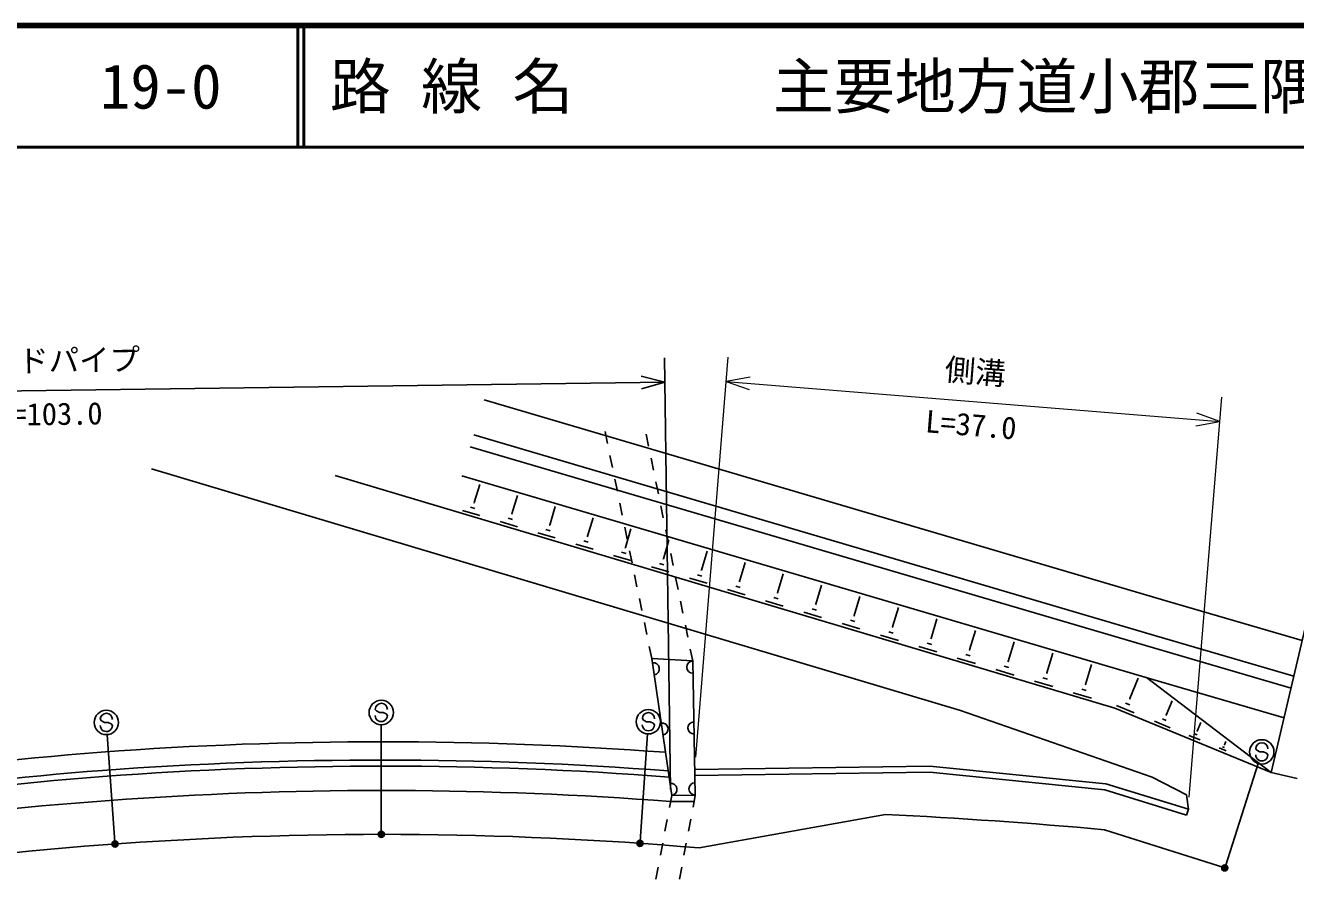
# Model space of a CAD drawing. Units: millimetres, scale not verified. Extents: x 40000 to 680000, y 20000 to 380000.
# Drawn here: x 155402 to 259631, y 309885 to 380000 of the extents above; entities that cross this region are included whole.
import ezdxf
from ezdxf.enums import TextEntityAlignment as Align

# ---------------------------------------------------------------- set-up
doc = ezdxf.new("R2010")
doc.units = ezdxf.units.MM
doc.header["$LTSCALE"] = 1000
doc.header["$PDMODE"] = 32
doc.header["$PDSIZE"] = 500
for name, color, linetype, lineweight in [('M-BGD', 7, 'Continuous', 25), ('M-STR-HTXT', 7, 'Continuous', 13), ('M-STR-STRC', 7, 'Continuous', 25), ('M-TTL', 2, 'Continuous', 140), ('M-TTL-LINE', 7, 'Continuous', 50)]:
    doc.layers.add(name, color=color, linetype=linetype, lineweight=lineweight)
doc.layers.add('M-TTL-TXT', color=7, linetype='Continuous')
doc.styles.add('@ＭＳ ゴシック', font='')
doc.styles.add('ＭＳ ゴシック', font='')
doc.styles.get('@ＭＳ ゴシック').set_extended_font_data('@MS Gothic')
doc.styles.get('ＭＳ ゴシック').set_extended_font_data('MS Gothic')

msp = doc.modelspace()

# ---------------------------------------------------------------- linework, layer by layer
at = {"layer": 'M-BGD'}
for p, q in [((249101, 332744), (193042, 349257)), ((248256, 329865), (192194, 346379)), ((203170, 345678), (202968, 346657)), ((206538, 345461), (206337, 346440)), ((247975, 328906), (191911, 345420)), ((203573, 343719), (203371, 344698)), ((206941, 343502), (206740, 344481)), ((232133, 323765), (165740, 343599)), ((244796, 323948), (180827, 343058)), ((247271, 326507), (191205, 343022)), ((192239, 340830), (192686, 342325)), ((203976, 341760), (203774, 342740)), ((207344, 341543), (207143, 342522)), ((192195, 340843), (192283, 340817)), ((195330, 339911), (195779, 341414)), ((191283, 340195), (192691, 339775)), ((191937, 340460), (192289, 340355)), ((195286, 339924), (195374, 339897)), ((198426, 338990), (198878, 340501)), ((204379, 339801), (204178, 340781)), ((207747, 339584), (207546, 340563)), ((194369, 339273), (195783, 338851)), ((195026, 339539), (195380, 339434)), ((198382, 339003), (198470, 338976)), ((201528, 338067), (201982, 339587)), ((204782, 337842), (204581, 338822)), ((197462, 338350), (198882, 337925)), ((198121, 338617), (198476, 338511)), ((201484, 338080), (201573, 338053)), ((204637, 337142), (205093, 338670)), ((207751, 336216), (208210, 337752)), ((208151, 337625), (207949, 338604)), ((200560, 337424), (201986, 336998)), ((201222, 337692), (201579, 337586)), ((204329, 336766), (204687, 336659)), ((204592, 337155), (204681, 337129)), ((205185, 335883), (204984, 336863)), ((210871, 335287), (211333, 336833)), ((203664, 336497), (205096, 336069)), ((207442, 335838), (207802, 335731)), ((207706, 336229), (207796, 336202)), ((208554, 335666), (208352, 336645)), ((213997, 334357), (214461, 335911)), ((205588, 333924), (205387, 334904)), ((206774, 335568), (208212, 335138)), ((208957, 333707), (208755, 334686)), ((209890, 334637), (211334, 334205)), ((210561, 334908), (210922, 334800)), ((210826, 335301), (210916, 335274)), ((217129, 333426), (217596, 334988)), ((213012, 333704), (214462, 333271)), ((213686, 333977), (214048, 333868)), ((213952, 334371), (214042, 334344)), ((220267, 332492), (220737, 334063)), ((205991, 331965), (205790, 332945)), ((209360, 331748), (209158, 332727)), ((216140, 332770), (217596, 332335)), ((216817, 333043), (217181, 332935)), ((217084, 333439), (217175, 333412)), ((220222, 332506), (220313, 332478)), ((223412, 331557), (223883, 333136)), ((260176, 329504), (249101, 332744)), ((260969, 332878), (257632, 318678)), ((219274, 331833), (220736, 331397)), ((219954, 332108), (220319, 331999)), ((223366, 331570), (223457, 331543)), ((226562, 330620), (227036, 332207)), ((206394, 330006), (206193, 330986)), ((209763, 329789), (209561, 330768)), ((222415, 330895), (223882, 330457)), ((223097, 331171), (223464, 331062)), ((226516, 330633), (226608, 330606)), ((229718, 329681), (230195, 331276)), ((225561, 329955), (227035, 329515)), ((226245, 330232), (226614, 330122)), ((229672, 329694), (229764, 329667)), ((232880, 328740), (233360, 330344)), ((236049, 327797), (236531, 329410)), ((259489, 326580), (248256, 329865)), ((206797, 328047), (206596, 329027)), ((210166, 327830), (209964, 328809)), ((228713, 329014), (230193, 328572)), ((229400, 329292), (229770, 329181)), ((232561, 328350), (232933, 328239)), ((232834, 328754), (232927, 328726)), ((239223, 326853), (239708, 328474)), ((259260, 325605), (247975, 328906)), ((206797, 328047), (210166, 327830)), ((208437, 316797), (206797, 328047)), ((210166, 327830), (210361, 316804)), ((231871, 328070), (233357, 327626)), ((235729, 327405), (236102, 327294)), ((236002, 327811), (236095, 327783)), ((242404, 325907), (242891, 327537)), ((235035, 327125), (236527, 326679)), ((238902, 326459), (239276, 326348)), ((239176, 326867), (239270, 326839)), ((246025, 324744), (246710, 326413)), ((258687, 323168), (247271, 326507)), ((257632, 318678), (247396, 326470)), ((238206, 326178), (239704, 325730)), ((241382, 325229), (242886, 324780)), ((242081, 325512), (242457, 325399)), ((242357, 325921), (242451, 325893)), ((244929, 324164), (246397, 323561)), ((245660, 324378), (246027, 324228)), ((245979, 324762), (246071, 324725)), ((249018, 323391), (249500, 324565)), ((232133, 323765), (247848, 318297)), ((257632, 318678), (244796, 323948)), ((248978, 323407), (249059, 323374)), ((248054, 322881), (249346, 322350)), ((248698, 323069), (249021, 322937)), ((251533, 322094), (251590, 322070)), ((251562, 322082), (251847, 322778)), ((250879, 321721), (251794, 321345)), ((251334, 321854), (251563, 321761)), ((253788, 320936), (253902, 321214)), ((253351, 320706), (253936, 320466)), ((253642, 320791), (253789, 320731)), ((253769, 320944), (253806, 320929)), ((229628, 319198), (210323, 318935)), ((244065, 317758), (229628, 319198)), ((229606, 318698), (210332, 318435)), ((243965, 317266), (229606, 318698)), ((247848, 318297), (250680, 316843)), ((257632, 318678), (259773, 318175)), ((250682, 315181), (243965, 317266)), ((250830, 315658), (244065, 317758)), ((208437, 316797), (208252, 315814)), ((208342, 316290), (210265, 316297)), ((208437, 316797), (210361, 316804)), ((210372, 316802), (210186, 315820)), ((250680, 316843), (250830, 315658)), ((208066, 314832), (207880, 313849)), ((209999, 314837), (209813, 313855)), ((210695, 312485), (225988, 315238)), ((250830, 315658), (250682, 315181)), ((243959, 313983), (253821, 310842)), ((207695, 312867), (207509, 311884)), ((209627, 312872), (209441, 311890)), ((207323, 310901), (207137, 309919)), ((209254, 310907), (209068, 309925))]:
    msp.add_line(p, q, dxfattribs=at)
for centre, radius, start, end in [((206923, 327187), 500, 278.29376, 98.29376), ((210175, 327330), 500, 91.01336, 271.01336), ((207644, 322240), 500, 278.29376, 98.29376), ((210263, 322331), 500, 91.01336, 271.01336), ((184681, 9851), 311350, 85.71908, 94.24897), ((180348, 75856), 245206, 94.3831, 104.55049), ((184681, 9851), 309850, 85.6572, 94.24897), ((184681, 9851), 309350, 85.63644, 94.24897), ((180348, 75856), 243206, 94.3831, 104.53181), ((180348, 75856), 243706, 94.38283, 103.93906), ((184681, 9851), 307350, 85.58483, 102.24532), ((208365, 317292), 500, 278.29376, 98.29376), ((210352, 317332), 500, 91.01336, 271.01336), ((202090, -156198), 472042, 84.91127, 87.09797), ((184681, 9851), 303750, 85.08691, 103.56385)]:
    msp.add_arc(centre, radius, start, end, dxfattribs=at)
at = {"layer": 'M-STR-HTXT'}
for p, q in [((210404, 319932), (213060, 352765)), ((214866, 351132), (212899, 350772)), ((212899, 350772), (253405, 347495)), ((212899, 350772), (214782, 350100)), ((250911, 316655), (253567, 349488)), ((253405, 347495), (251522, 348167)), ((251438, 347135), (253405, 347495))]:
    msp.add_line(p, q, dxfattribs=at)
at = {"layer": 'M-STR-STRC'}
for p, q in [((208327, 317289), (207851, 352704)), ((207878, 350704), (106806, 349348)), ((207878, 350704), (205939, 351196)), ((205953, 350161), (207878, 350704)), ((184209, 323742), (184109, 323860)), ((184454, 323603), (184209, 323742)), ((184754, 323600), (184454, 323603)), ((184999, 323488), (184754, 323600)), ((185105, 323352), (184999, 323488)), ((161646, 322924), (161546, 323042)), ((161891, 322785), (161646, 322924)), ((162191, 322782), (161891, 322785)), ((162437, 322671), (162191, 322782)), ((162542, 322534), (162437, 322671)), ((184606, 313751), (184604, 322601)), ((206128, 322981), (206028, 323099)), ((206373, 322841), (206128, 322981)), ((206673, 322839), (206373, 322841)), ((206918, 322727), (206673, 322839)), ((207024, 322591), (206918, 322727)), ((162752, 312959), (162113, 321786)), ((205837, 313014), (206453, 321843)), ((256460, 320511), (256361, 320629)), ((256705, 320372), (256460, 320511)), ((257006, 320370), (256705, 320372)), ((257251, 320258), (257006, 320370)), ((257357, 320122), (257251, 320258)), ((253867, 310985), (256552, 319418))]:
    msp.add_line(p, q, dxfattribs=at)
for centre, radius in [((184604, 323601), 1000), ((162041, 322784), 1000), ((206523, 322840), 1000), ((256856, 320371), 1000), ((184606, 313601), 150), ((162763, 312810), 150), ((162763, 312810), 120), ((162763, 312810), 90), ((162763, 312810), 60), ((162763, 312810), 30), ((184606, 313601), 120), ((184606, 313601), 90), ((184606, 313601), 60), ((184606, 313601), 30), ((205827, 312865), 150), ((205827, 312865), 120), ((205827, 312865), 90), ((205827, 312865), 60), ((205827, 312865), 30), ((253821, 310842), 150), ((253821, 310842), 120), ((253821, 310842), 90), ((253821, 310842), 60), ((253821, 310842), 30)]:
    msp.add_circle(centre, radius, dxfattribs=at)
for centre, start, end in [((184609, 323856), 359.55488, 179.55488), ((162046, 323038), 359.55488, 179.55488), ((184605, 323356), 179.55488, 359.55488), ((206528, 323095), 359.55488, 179.55488), ((162042, 322538), 179.55488, 359.55488), ((206524, 322595), 179.55488, 359.55488), ((256861, 320625), 359.55488, 179.55488), ((256857, 320126), 179.55488, 359.55488)]:
    msp.add_arc(centre, 500, start, end, dxfattribs=at)
for p in [(184606, 313601), (162763, 312810), (205827, 312865), (253821, 310842)]:
    msp.add_point(p, dxfattribs=at)
at = {"layer": 'M-TTL'}
msp.add_line((680000, 380000), (40000, 380000), dxfattribs=at)
at = {"layer": 'M-TTL-LINE'}
for p, q in [((177750, 380000), (177750, 370000)), ((178250, 380000), (178250, 370000)), ((40000, 370000), (680000, 370000))]:
    msp.add_line(p, q, dxfattribs=at)

# ---------------------------------------------------------------- texts
at = {"layer": 'M-STR-HTXT', "style": 'ＭＳ ゴシック'}
msp.add_text('側溝', height=1833, rotation=355.375, dxfattribs=at).set_placement((233233, 350130), align=Align.BOTTOM_CENTER)
at = {"layer": 'M-STR-HTXT', "style": '@ＭＳ ゴシック'}
msp.add_text('L=37.0', height=1833, rotation=355.375, dxfattribs=at).set_placement((233071, 348136), align=Align.TOP_CENTER)
at = {"layer": 'M-STR-STRC', "style": 'ＭＳ ゴシック'}
msp.add_text('ガ－ドパイプ', height=1833, rotation=0.769, dxfattribs=at).set_placement((157329, 351026), align=Align.BOTTOM_CENTER)
at = {"layer": 'M-STR-STRC', "style": '@ＭＳ ゴシック'}
msp.add_text('L=103.0', height=1833, rotation=0.769, dxfattribs=at).set_placement((157356, 349026), align=Align.TOP_CENTER)
at = {"layer": 'M-TTL-TXT', "style": 'ＭＳ ゴシック'}
for s, p in [('路 線 名', (180380, 375000)), ('主要地方道小郡三隅線', (216734, 375000)), ('19-0', (161521, 375000))]:
    msp.add_text(s, height=3666, dxfattribs=at).set_placement(p, align=Align.MIDDLE_LEFT)

doc.saveas('drawing.dxf')
